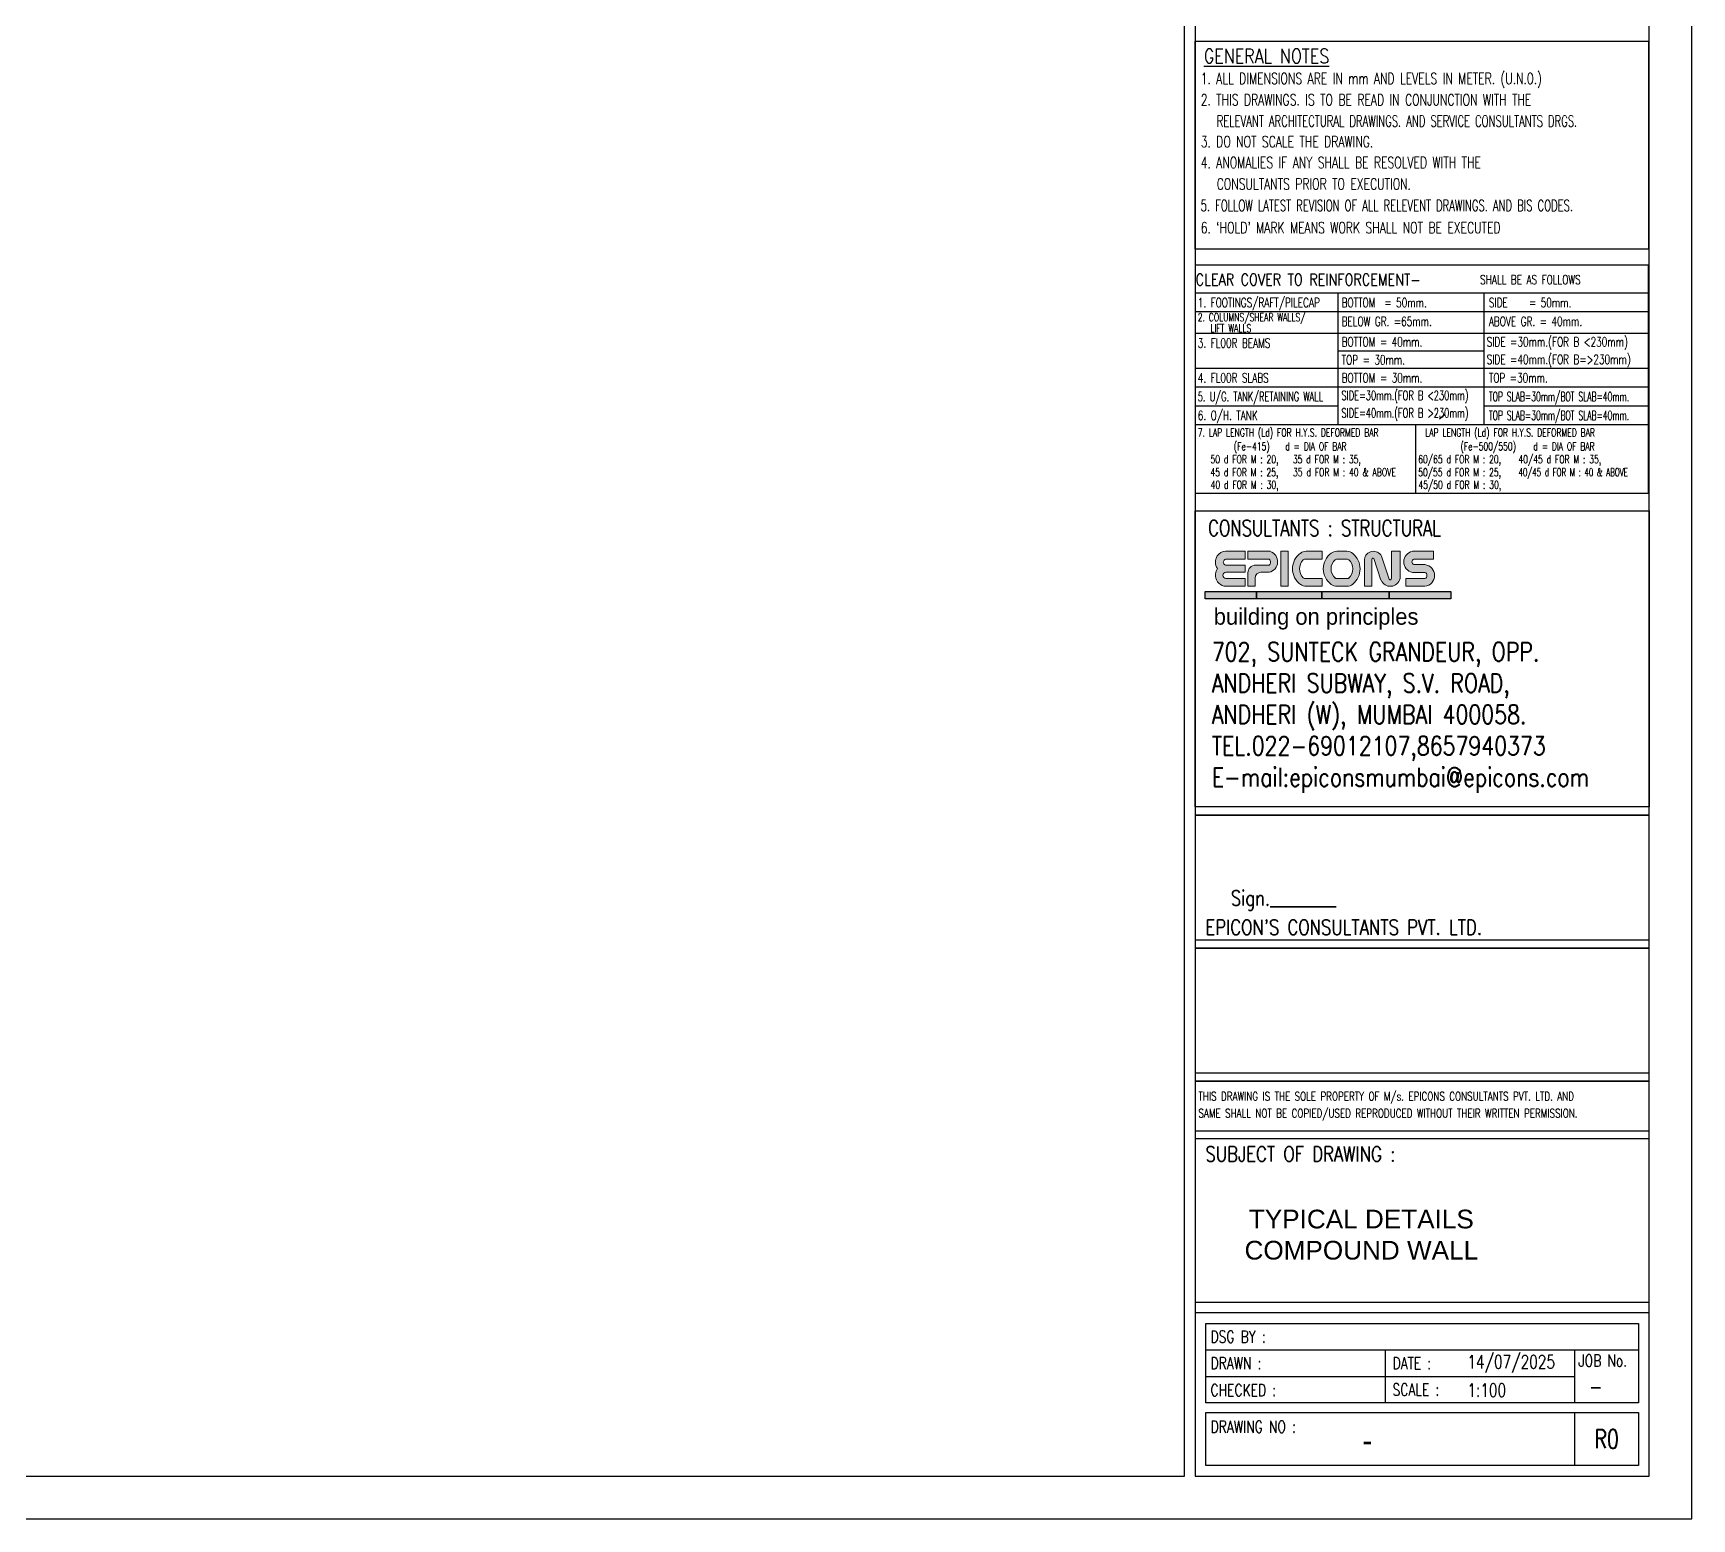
# Model space of a CAD drawing. Extents: x 324505 to 1272425, y -526289 to -156124.
# Drawn here: x 955727 to 999834, y -348663 to -309141 of the extents above; entities that cross this region are included whole.
import ezdxf
from ezdxf.enums import TextEntityAlignment as Align

# ---------------------------------------------------------------- set-up
doc = ezdxf.new("R2010")
doc.units = 0
doc.header["$LTSCALE"] = 500
doc.header["$MEASUREMENT"] = 0
doc.layers.add('00 ECPL LOGO', color=250, linetype='Continuous', lineweight=20)
doc.layers.add('HEADING-TXT', color=1, linetype='Continuous', lineweight=25)
for name, color, linetype in [('DIM1', 5, 'Continuous'), ('note t', 2, 'Continuous'), ('notes', 1, 'Continuous'), ('S-TEXT', 2, 'Continuous'), ('S-TEXT-1', 4, 'Continuous'), ('s_TITILE', 9, 'Continuous'), ('ss_TITILE', 9, 'Continuous'), ('TEXT1', 2, 'Continuous'), ('TITLE', 4, 'Continuous')]:
    doc.layers.add(name, color=color, linetype=linetype)
doc.styles.add('1PTT-GFC Sheet$0$1PTT-GFC Sheet$0$a-texts', font='simplex.shx', dxfattribs={"width": 0.75})
doc.styles.add('a-textb', font='arial.ttf')
doc.styles.add('a-texts', font='simplex.shx', dxfattribs={"width": 0.75})
doc.styles.add('D', font='simplex.shx', dxfattribs={"height": 200})
doc.styles.add('ROMANS', font='simplex.shx', dxfattribs={"width": 0.8, "height": 275, "bigfont": 'bigfont.shx'})
doc.styles.add('VA_ROOM_TEXT', font='GOTHIC.TTF')

# ---------------------------------------------------------------- blocks, each defined once
blk = doc.blocks.new('zw$155A')
at = {"layer": '00 ECPL LOGO'}
h = blk.add_hatch(color=152, dxfattribs=at)
h.dxf.hatch_style = 1
h.paths.add_polyline_path([(79640, 17972), (79640, 18120), (79271, 18120, 0.261636), (79116, 18033, 0.285841), (79118, 17796, 0.344902), (79145, 17521, 0.204992), (79277, 17465), (79640, 17465), (79640, 17610), (79286, 17610, -1), (79277, 17727), (79640, 17727), (79640, 17861), (79286, 17861, -1), (79283, 17972)])
h = blk.add_hatch(color=152, dxfattribs=at)
h.dxf.hatch_style = 1
h.paths.add_polyline_path([(80107, 18120), (79689, 18120), (79689, 17972), (80086, 17972, -0.440545), (80086, 17861), (79834, 17861, 0.414214), (79689, 17716), (79689, 17465), (79825, 17465), (79825, 17618, -0.414214), (79934, 17727), (80086, 17727, 0.757811)])
h.paths.add_polyline_path([(80446, 18120), (80304, 18120), (80304, 17465), (80446, 17465)])
h.paths.add_polyline_path([(81081, 18120), (80782, 18120, 0.154275), (80677, 18087, 0.519672), (80677, 17498, 0.154275), (80782, 17465), (81081, 17465), (81081, 17610), (80750, 17610, -0.210356), (80723, 17622, -0.388707), (80723, 17960, -0.210356), (80750, 17972), (81081, 17972)])
h.paths.add_polyline_path([(81540, 18120), (81355, 18120, 0.159018), (81248, 18085, 0.507969), (81248, 17500, 0.159018), (81355, 17465), (81540, 17465, 0.173791), (81656, 17506, 0.472311), (81656, 18078, 0.173791)])
h.paths.add_polyline_path([(81553, 17972, -0.185052), (81577, 17962, -0.445894), (81577, 17619, -0.185052), (81553, 17610), (81348, 17610, -0.185052), (81323, 17619, -0.445894), (81323, 17962, -0.185052), (81348, 17972)], flags=16)
h.paths.add_polyline_path([(82190, 18031, 0.723435), (81870, 17972), (81870, 17465), (82011, 17465), (82011, 17972, -0.723435), (82047, 17986), (82181, 17579, 0.724077), (82538, 17610), (82538, 18120), (82376, 18120), (82376, 17612, -0.755661), (82333, 17598)])
h.paths.add_polyline_path([(83163, 18120), (82770, 18120, 0.823713), (82770, 17724), (83001, 17724, -0.713272), (83001, 17610), (82649, 17610), (82649, 17465), (83001, 17465, 0.900309), (83001, 17871), (82798, 17871, -0.746931), (82798, 17972), (83163, 17972)])
at = {"layer": 'S-TEXT'}
h = blk.add_hatch(color=142, dxfattribs=at)
h.dxf.hatch_style = 1
h.paths.add_polyline_path([(78890, 17369), (78890, 17231), (79850, 17231), (79850, 17369)])
h = blk.add_hatch(color=9, dxfattribs=at)
h.dxf.hatch_style = 1
h.paths.add_polyline_path([(79850, 17369), (81076, 17369), (81076, 17231), (79850, 17231)])
h = blk.add_hatch(color=142, dxfattribs=at)
h.dxf.hatch_style = 1
h.paths.add_polyline_path([(81076, 17231), (82333, 17231), (82333, 17369), (81076, 17369)])
h = blk.add_hatch(color=4, dxfattribs=at)
h.dxf.hatch_style = 1
h.paths.add_polyline_path([(82333, 17369), (82333, 17231), (83486, 17231), (83486, 17369)])
at = {"layer": '00 ECPL LOGO', "color": 152}
for p, q in [((79640, 18120, 0), (79271, 18120, 0)), ((80107, 18120, 0), (79689, 18120, 0)), ((80304, 18120, 0), (80446, 18120, 0)), ((80304, 18120, 0), (80304, 17465, 0)), ((80446, 18120, 0), (80446, 17465, 0)), ((80782, 18120, 0), (81081, 18120, 0)), ((81081, 17972, 0), (81081, 18120, 0)), ((81355, 18120, 0), (81540, 18120, 0)), ((82190, 18031, 0), (82333, 17598, 0)), ((82376, 18120, 0), (82538, 18120, 0)), ((82538, 18120, 0), (82376, 18120, 0)), ((82376, 18120, 0), (82376, 17610, 0)), ((82538, 18120, 0), (82538, 17610, 0)), ((82770, 18120, 0), (83163, 18120, 0)), ((83163, 18120, 0), (82770, 18120, 0)), ((83163, 17972, 0), (83163, 18120, 0)), ((79277, 17727, 0), (79640, 17727, 0)), ((79286, 17972, 0), (79640, 17972, 0)), ((79640, 17861, 0), (79286, 17861, 0)), ((79640, 17727, 0), (79640, 17861, 0)), ((79689, 17716, 0), (79689, 17465, 0)), ((80086, 17861, 0), (79834, 17861, 0)), ((79934, 17727, 0), (80086, 17727, 0)), ((80750, 17972, 0), (81081, 17972, 0)), ((81348, 17972, 0), (81553, 17972, 0)), ((81870, 17972, 0), (81870, 17465, 0)), ((82011, 17972, 0), (82011, 17465, 0)), ((82047, 17986, 0), (82181, 17579, 0)), ((82538, 17972, 0), (82538, 17972, 0)), ((83001, 17724, 0), (82770, 17724, 0)), ((82798, 17972, 0), (83163, 17972, 0)), ((83001, 17871, 0), (82798, 17871, 0)), ((79640, 17610, 0), (79277, 17610, 0)), ((79277, 17465, 0), (79640, 17465, 0)), ((79640, 17465, 0), (79640, 17610, 0)), ((79689, 17465, 0), (79825, 17465, 0)), ((79825, 17618, 0), (79825, 17465, 0)), ((80304, 17465, 0), (80446, 17465, 0)), ((80750, 17610, 0), (81081, 17610, 0)), ((80782, 17465, 0), (81081, 17465, 0)), ((81081, 17465, 0), (81081, 17610, 0)), ((81348, 17610, 0), (81553, 17610, 0)), ((81540, 17465, 0), (81355, 17465, 0)), ((81870, 17465, 0), (82011, 17465, 0)), ((82347, 17465, 0), (82376, 17465, 0)), ((82376, 17466, 0), (82376, 17465, 0)), ((82538, 17610, 0), (82538, 17610, 0)), ((82649, 17465, 0), (82649, 17610, 0)), ((82649, 17610, 0), (83001, 17610, 0)), ((82649, 17465, 0), (83001, 17465, 0)), ((82649, 17465, 0), (83001, 17465, 0))]:
    blk.add_line(p, q, dxfattribs=at)
at = {"layer": '00 ECPL LOGO', "color": 152, "elevation": 0}
for points in [[(79271, 18120), (79640, 18120), (79640, 17972)], [(80086, 17972), (79689, 17972), (79689, 18120), (80107, 18120)], [(80304, 18120), (80446, 18120)], [(80782, 18120), (81081, 18120)], [(81355, 18120), (81540, 18120)], [(82376, 18120), (82538, 18120)], [(82770, 18120), (83163, 18120)]]:
    blk.add_lwpolyline(points, dxfattribs=at)
at = {"layer": '00 ECPL LOGO', "color": 152}
for centre, radius, start, end in [((79307, 17916, 0), 224, 148.648, 212.4563), ((79271, 17938, 0), 182, 90, 148.648), ((80042, 17926, 0), 204, 282.7188, 71.3398), ((80884, 17792, 0), 360, 125.0807, 234.9193), ((80782, 17938, 0), 182, 90, 125.0807), ((81462, 17792, 0), 362, 126.1417, 233.8583), ((81355, 17938, 0), 182, 90, 126.1417), ((81540, 17938, 0), 182, 50.5638, 90), ((81420, 17792, 0), 370, 309.4362, 50.5638), ((82040, 17949, 0), 171, 28.75, 172.2831), ((82808, 17922, 0), 201, 101.0425, 258.9575), ((79307, 17676, 0), 224, 147.5437, 223.6612), ((79282, 17669, 0), 58.8, 94.0242, 265.9758), ((79284, 17916, 0), 55.4, 88.7637, 271.2363), ((79834, 17716, 0), 145, 90, 180), ((79934, 17618, 0), 109, 90, 180), ((80036, 17916, 0), 75.1, 312.4487, 47.5513), ((80908, 17791, 0), 250, 137.5171, 222.4829), ((80750, 17935, 0), 36.3, 90, 137.5171), ((81477, 17791, 0), 231, 131.9364, 228.0636), ((81348, 17935, 0), 36.3, 90, 131.9364), ((81553, 17935, 0), 36.3, 48.0636, 90), ((81423, 17791, 0), 231, 311.9364, 48.0636), ((82031, 17973, 0), 20.3, 40.0191, 183.5523), ((82813, 17921, 0), 52.5, 106.4856, 253.5144), ((82980, 17668, 0), 204, 276.006, 83.994), ((82982, 17667, 0), 60.3, 289.0016, 70.9984), ((79277, 17647, 0), 182, 223.6612, 270), ((80782, 17647, 0), 182, 234.9193, 270), ((80750, 17647, 0), 36.3, 222.4829, 270), ((81355, 17647, 0), 182, 233.8583, 270), ((81348, 17647, 0), 36.3, 228.0636, 270), ((81540, 17647, 0), 182, 270, 309.4362), ((81553, 17647, 0), 36.3, 270, 311.9364), ((82355, 17653, 0), 189, 203.2219, 346.755), ((82352, 17611, 0), 23.9, 214.0796, 357.6127)]:
    blk.add_arc(centre, radius, start, end, dxfattribs=at)
at = {"layer": 'DIM1', "color": 7}
blk.add_lwpolyline([(78700, 27673), (87187, 27673), (87187, 23777), (78700, 23777)], close=True, dxfattribs=at)
at = {"layer": 'notes', "color": 4}
blk.add_line((83278, 20599), (83368, 20682), dxfattribs=at)
at = {"layer": 'S-TEXT', "color": 7, "elevation": 0}
for points in [[(78890, 17369), (79850, 17369), (79850, 17231), (78890, 17231)], [(79850, 17369), (81076, 17369), (81076, 17231), (79850, 17231)], [(81076, 17369), (82333, 17369), (82333, 17231), (81076, 17231)], [(82333, 17369), (83486, 17369), (83486, 17231), (82333, 17231)]]:
    blk.add_lwpolyline(points, close=True, dxfattribs=at)
at = {"layer": 's_TITILE', "color": 1}
for p, q in [((78900, 2172), (78900, 3660)), ((78900, 3660), (87000, 3660)), ((87000, 3660), (87000, 2172)), ((78900, 3164), (87000, 3164)), ((82265, 2172), (82265, 3164)), ((85810, 2172), (85810, 3164)), ((78900, 2668), (85810, 2668)), ((87000, 2172), (78900, 2172)), ((78900, 1000), (78900, 1992)), ((78900, 1992), (87000, 1992)), ((85810, 1000), (85810, 1992)), ((87000, 1992), (87000, 1000)), ((87000, 1000), (78900, 1000))]:
    blk.add_line(p, q, dxfattribs=at)
at = {"layer": 's_TITILE', "color": 7}
blk.add_lwpolyline([(0, 0), (88000, 0), (88000, 58000), (0, 58000)], close=True, dxfattribs=at)
at = {"layer": 's_TITILE', "color": 1}
for points in [[(1300, 800), (78500, 800), (78500, 57200), (1300, 57200)], [(87200, 57200), (78700, 57200), (78700, 800), (87200, 800)], [(87200, 18877), (87200, 13333), (78700, 13333), (78700, 18877)], [(78700, 4060), (87200, 4060), (87200, 7119), (78700, 7119)], [(78700, 800), (87200, 800), (87200, 3860), (78700, 3860)]]:
    blk.add_lwpolyline(points, close=True, dxfattribs=at)
for points in [[(78700, 13178), (78700, 10842), (87200, 10842), (87200, 13178), (78700, 13178), (87200, 13178)], [(78700, 13178), (78700, 10842), (87200, 10842), (87200, 13178), (78700, 13178), (87200, 13178)], [(78700, 10687), (78700, 8351), (87200, 8351), (87200, 10687), (78700, 10687), (87200, 10687)], [(78700, 8196), (78700, 7266), (87200, 7266), (87200, 8196), (78700, 8196), (87200, 8196)]]:
    blk.add_lwpolyline(points, dxfattribs=at)
at = {"layer": 'TEXT1', "color": 5}
for p, q in [((87187, 22602), (78700, 22602)), ((87187, 22196), (78700, 22196)), ((87187, 22196), (78700, 22196)), ((84111, 21871), (81379, 21871)), ((87187, 21545), (78700, 21545)), ((87187, 21193), (78700, 21193)), ((87187, 21193), (78700, 21193)), ((81379, 20841), (78700, 20841)), ((87187, 20841), (84111, 20841)), ((87187, 20489), (78700, 20489))]:
    blk.add_line(p, q, dxfattribs=at)
at = {"layer": 'TITLE', "color": 0}
for p, q in [((87187, 22954), (78700, 22954)), ((81379, 20489), (81379, 22954)), ((84111, 20489), (84111, 22954)), ((82834, 19206), (82834, 20489))]:
    blk.add_line(p, q, dxfattribs=at)
blk.add_lwpolyline([(87187, 23476), (78700, 23476), (78700, 19206), (87187, 19206)], close=True, dxfattribs=at)
at = {"layer": '00 ECPL LOGO', "color": 152, "style": 'VA_ROOM_TEXT'}
blk.add_text('building on principles', height=306.82, dxfattribs=at).set_placement((79050, 16745, 0))
at = {"layer": 'HEADING-TXT', "color": 6, "style": 'ROMANS', "width": 0.8}
blk.add_text('%%UGENERAL NOTES', height=271.54, dxfattribs=at).set_placement((78865, 27259))
at = {"layer": 'note t', "style": 'D', "width": 0.8}
blk.add_text(' CLEAR COVER TO REINFORCEMENT- ', height=219.15, dxfattribs=at).set_placement((78591, 23099))
at = {"layer": 'notes', "color": 4, "style": 'ROMANS'}
for s, height, width, p in [('1. ALL DIMENSIONS ARE IN mm AND LEVELS IN METER. (U.N.0.)', 211.2, 0.7, (78805, 26869)), ('2. THIS DRAWINGS. IS TO BE READ IN CONJUNCTION WITH THE', 211.2, 0.7, (78805, 26470)), ('RELEVANT ARCHITECTURAL DRAWINGS. AND SERVICE CONSULTANTS DRGS.', 211.2, 0.65, (79106, 26072)), ('3. DO NOT SCALE THE DRAWING. ', 211.2, 0.7, (78805, 25686)), ('4. ANOMALIES IF ANY SHALL BE RESOLVED WITH THE', 211.2, 0.7, (78805, 25294)), ('CONSULTANTS PRIOR TO EXECUTION.', 211.2, 0.7, (79106, 24893)), ('5. FOLLOW LATEST REVISION OF ALL RELEVENT DRAWINGS. AND BIS CODES.', 211.2, 0.65, (78805, 24491)), ("6. `HOLD' MARK MEANS WORK SHALL NOT BE EXECUTED", 211.2, 0.7, (78805, 24075)), ('SHALL BE AS FOLLOWS', 174.32, 0.7, (84037, 23120)), ('50 d FOR M : 20,', 149.42, 0.7, (78989, 19769, -112947)), ('35 d FOR M : 35,', 149.42, 0.7, (80531, 19768, -112947)), ('60/65 d FOR M : 20,', 149.42, 0.7, (82878, 19769, -112947)), ('40/45 d FOR M : 35,', 149.42, 0.7, (84753, 19768, -112947)), ('45 d FOR M : 25,', 149.42, 0.7, (78988, 19525, -112947)), ('35 d FOR M : 40 & ABOVE', 149.42, 0.7, (80534, 19526, -112947)), ('50/55 d FOR M : 25,', 149.42, 0.7, (82877, 19525, -112947)), ('40/45 d FOR M : 40 & ABOVE', 149.42, 0.65, (84756, 19526, -112947)), ('40 d FOR M : 30,', 149.42, 0.7, (78991, 19291, -112947)), ('45/50 d FOR M : 30,', 149.42, 0.7, (82881, 19291, -112947))]:
    blk.add_text(s, height=height, dxfattribs=dict(at, width=width)).set_placement(p)
for s, height, width, p in [('1. FOOTINGS/RAFT/PILECAP', 174.32, 0.7, (78751, 22778)), ('BOTTOM  = 50mm.', 174.32, 0.7, (81444, 22778)), ('SIDE    = 50mm.', 174.32, 0.7, (84200, 22778)), ('2. COLUMNS/SHEAR WALLS/', 149.42, 0.7, (78751, 22503)), ('LIFT WALLS', 149.4, 0.7, (78987, 22296)), ('BELOW GR. =65mm.', 174.32, 0.7, (81444, 22426)), ('ABOVE GR. = 40mm.', 174.32, 0.7, (84200, 22426)), ('3. FL00R BEAMS ', 174.32, 0.7, (78751, 22020)), ('BOTTOM = 40mm.', 174.32, 0.7, (81444, 22043)), ('SIDE =30mm.(FOR B <230mm)', 174.32, 0.7, (84159, 22043)), ('TOP = 30mm.', 174.32, 0.7, (81444, 21705)), ('SIDE =40mm.(FOR B=>230mm)', 174.32, 0.7, (84159, 21714)), ('4. FL00R SLABS ', 174.32, 0.7, (78751, 21369)), ('BOTTOM = 30mm.', 174.32, 0.7, (81444, 21369)), ('TOP =30mm.', 174.3, 0.7, (84200, 21369)), ('5. U/G. TANK/RETAINING WALL', 174.32, 0.65, (78751, 21017)), ('SIDE=30mm.(FOR B <230mm)', 174.32, 0.65, (81440, 21040)), ('TOP SLAB=30mm/BOT SLAB=40mm.', 174.32, 0.6, (84200, 21017)), ('SIDE=40mm.(FOR B >230mm)', 174.32, 0.65, (81440, 20711)), ('6. O/H. TANK', 174.32, 0.7, (78751, 20665)), ('TOP SLAB=30mm/BOT SLAB=40mm.', 174.32, 0.6, (84200, 20665)), ('7. LAP LENGTH (Ld) FOR H.Y.S. DEFORMED BAR', 149.42, 0.7, (78751, 20344)), ('(Fe-415)   d = DIA OF BAR', 149.42, 0.7, (79425, 20085)), ('LAP LENGTH (Ld) FOR H.Y.S. DEFORMED BAR', 149.42, 0.7, (83008, 20344)), ('(Fe-500/550)   d = DIA OF BAR', 149.42, 0.7, (83669, 20085))]:
    blk.add_text(s, height=height, dxfattribs=dict(at, width=width)).set_placement(p, align=Align.MIDDLE_LEFT)
at = {"layer": 'S-TEXT-1', "insert": (79013, 16414), "char_height": 352.07, "width": 7521.74, "attachment_point": 1, "style": 'ROMANS'}
blk.add_mtext('702, SUNTECK GRANDEUR, OPP. ANDHERI SUBWAY, S.V. ROAD,\\PANDHERI (W), MUMBAI 400058.\\PTEL.022-69012107,8657940373\\PE-mail:epiconsmumbai@epicons.com', dxfattribs=at)
at = {"layer": 's_TITILE', "color": 2, "style": '1PTT-GFC Sheet$0$1PTT-GFC Sheet$0$a-texts', "width": 0.75}
for s, height, p in [('CONSULTANTS : STRUCTURAL', 300, (78945, 18406)), ('DSG BY :', 225, (78989, 3299)), ('DRAWN :', 225, (78989, 2803)), ('DATE :', 225, (82397, 2803)), ('JOB No.', 225, (85878, 2850)), ('CHECKED :', 225, (78989, 2298)), ('SCALE :', 225, (82397, 2307)), ('DRAWING NO :', 225, (78991, 1613))]:
    blk.add_text(s, height=height, dxfattribs=at).set_placement(p)
at = {"layer": 's_TITILE', "color": 2, "style": '1PTT-GFC Sheet$0$1PTT-GFC Sheet$0$a-texts', "width": 0.8}
blk.add_text('Sign.________ ', height=281.6, dxfattribs=at).set_placement((80433, 11586), align=Align.MIDDLE)
at = {"layer": 's_TITILE', "color": 2, "style": 'ROMANS', "width": 0.8}
for s, p in [("EPICON'S CONSULTANTS PVT. LTD.", (78896, 11080)), ('SUBJECT OF DRAWING :', (78896, 6833))]:
    blk.add_text(s, height=281.6, dxfattribs=at).set_placement(p, align=Align.MIDDLE_LEFT)
at = {"layer": 'ss_TITILE', "color": 2, "style": 'a-texts', "width": 0.75}
blk.add_text('1:100', height=250, dxfattribs=at).set_placement((83799, 2285))
blk.add_text('R0', height=350, dxfattribs=at).set_placement((86405, 1496), align=Align.MIDDLE_CENTER)
at = {"layer": 'TEXT1', "style": 'ROMANS', "width": 0.75}
for s, p in [('THIS DRAWING IS THE SOLE PROPERTY OF M/s. EPICONS CONSULTANTS PVT. LTD. AND', (78764, 7834)), ('SAME SHALL NOT BE COPIED/USED REPRODUCED WITHOUT THEIR WRITTEN PERMISSION.', (78764, 7516))]:
    blk.add_text(s, height=160, dxfattribs=at).set_placement(p)

msp = doc.modelspace()

# ---------------------------------------------------------------- block references
at = {"xscale": 1.420454545454545, "yscale": 1.420454545454545, "zscale": 1.420454545454545}
msp.add_blockref('zw$155A', (874833.83, -348663.35), dxfattribs=at)

# ---------------------------------------------------------------- texts
at = {"layer": 's_TITILE', "color": 2, "style": '1PTT-GFC Sheet$0$1PTT-GFC Sheet$0$a-texts', "width": 0.75}
msp.add_text('-', height=426.136, dxfattribs=at).set_placement((997099.919, -344936.353), align=Align.TOP_LEFT)
at = {"layer": 'ss_TITILE', "color": 2, "style": 'a-texts', "width": 0.75}
msp.add_text('14/07/2025', height=355.1136, dxfattribs=at).set_placement((993866.158, -344665.259))
at = {"layer": 'ss_TITILE', "color": 2, "style": 'a-textb'}
msp.add_text('-', height=568.182, dxfattribs=at).set_placement((991072.895, -346866.091))
at = {"layer": 'ss_TITILE', "color": 2, "insert": (991045.097, -341105.964), "char_height": 497.15909, "width": 8134.4392, "attachment_point": 5, "style": 'a-textb'}
msp.add_mtext('TYPICAL DETAILS COMPOUND WALL', dxfattribs=at)

doc.saveas('drawing.dxf')
